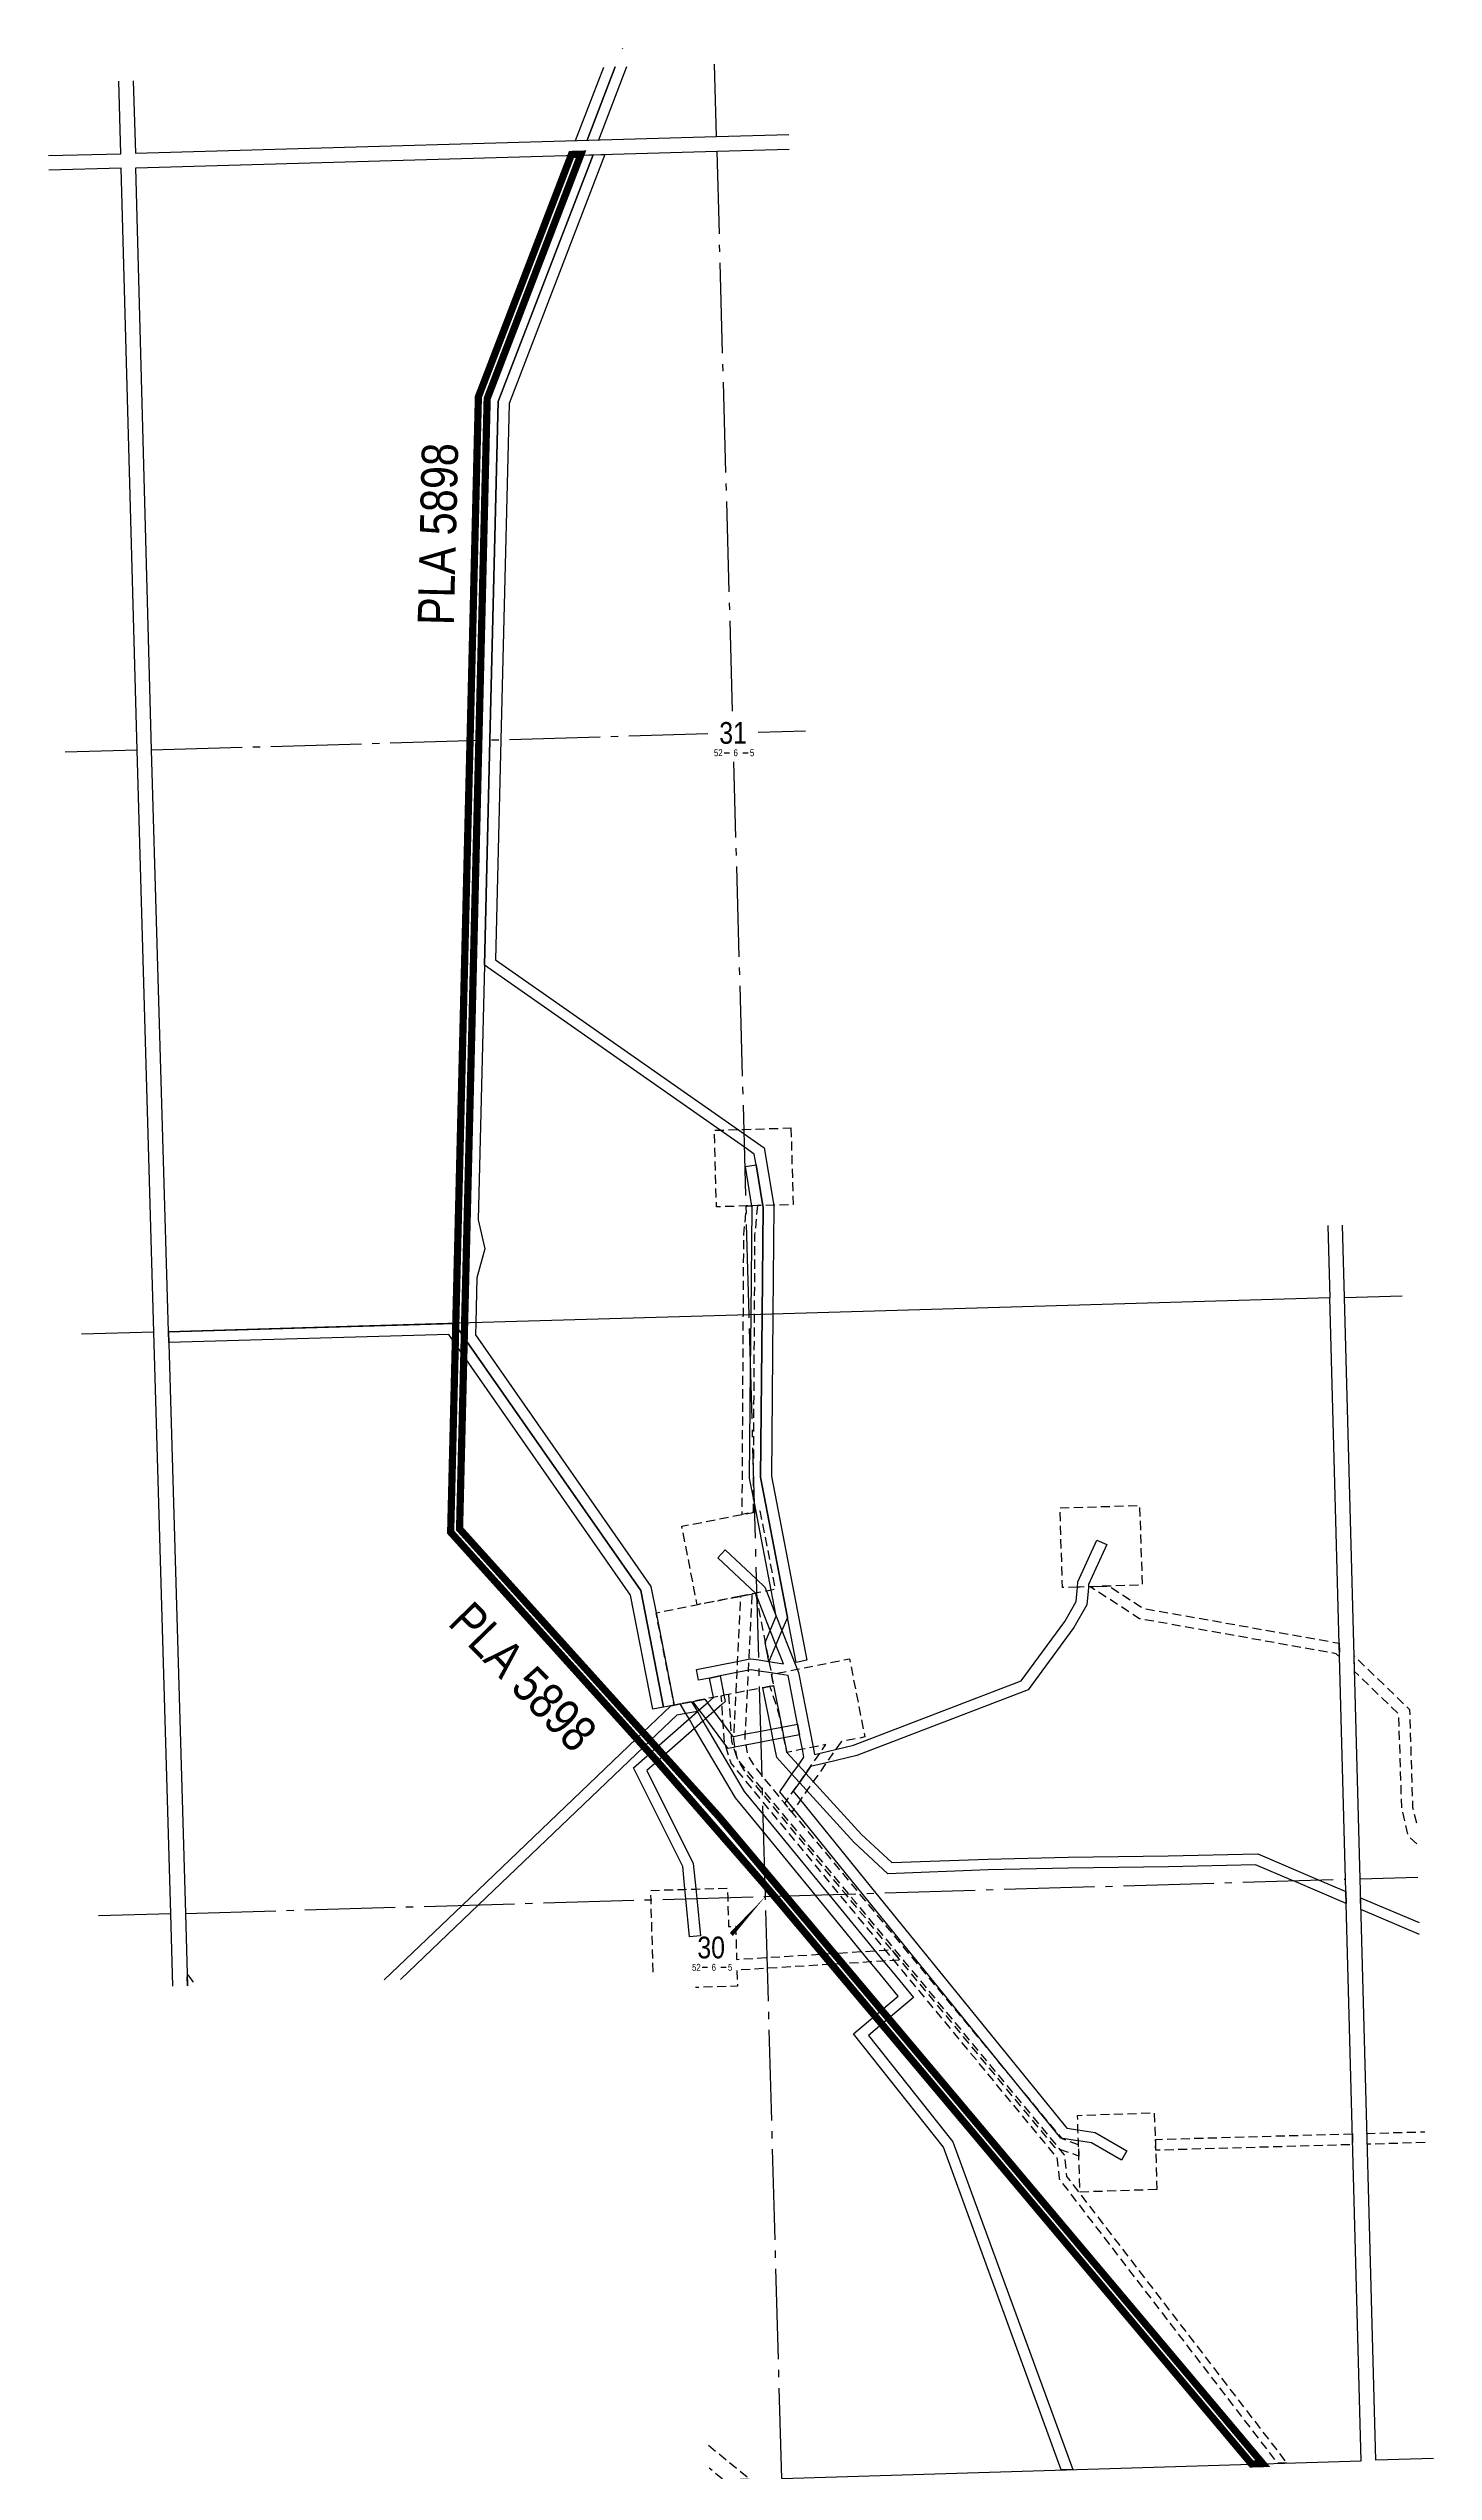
# Model space of a CAD drawing. Extents: x 634497 to 645094, y 5927121 to 5934638.
# Drawn here: x 642580 to 644495, y 5931289 to 5934638 of the extents above; entities that cross this region are included whole.
import ezdxf
from ezdxf.enums import TextEntityAlignment as Align

# ---------------------------------------------------------------- set-up
doc = ezdxf.new("R2010")
doc.units = 0
doc.header["$LTSCALE"] = 5
for name, pattern in [('foc-ACCESSROAD', [3.75, 2.5, -1.25]), ('foc-FLOWLINE', [3.75, 2.5, -1.25]), ('foc-QUARTERLINE', [33, 25, -3, 2, -3])]:
    doc.linetypes.add(name, pattern=pattern)
for name, color, linetype in [('10', 1, 'Continuous'), ('9', 3, 'Continuous'), ('C-AR', 13, 'foc-ACCESSROAD'), ('C-EZE', 13, 'foc-FLOWLINE'), ('C-RW', 13, 'Continuous'), ('C-WS', 13, 'foc-ACCESSROAD'), ('CG-NOTES', 7, 'Continuous'), ('L-QSEC', 8, 'foc-QUARTERLINE'), ('L-SEC', 7, 'Continuous'), ('L-SECLBL', 7, 'Continuous'), ('P-PROPOSED', 10, 'Continuous')]:
    doc.layers.add(name, color=color, linetype=linetype)
doc.styles.add('80L', font='ARIALN.TTF', dxfattribs={"height": 10})
doc.styles.add('SIMPLEX', font='ARIALN.TTF')

# ---------------------------------------------------------------- blocks, each defined once
blk = doc.blocks.new('L-SECLBL')
at = {"layer": '9', "color": 7}
for p, q in [((-5.1, -27.8), (-12.3, -27.8)), ((20.7, -27.8), (13.5, -27.8))]:
    blk.add_line(p, q, dxfattribs=at)
at = {"layer": '10', "color": 2, "style": 'SIMPLEX'}
blk.add_attdef('SEC', text='', height=30, dxfattribs=at).set_placement((0, 0), align=Align.MIDDLE)
at = {"layer": '10', "color": 5, "style": '80L'}
blk.add_attdef('TWP', text='', height=9.5, dxfattribs=at).set_placement((-14.4, -27.4), align=Align.MIDDLE_RIGHT)
blk.add_attdef('RGE', text='', height=9.5, dxfattribs=at).set_placement((3.6, -27.4), align=Align.MIDDLE_CENTER)
blk.add_attdef('MER', text='', height=9.5, dxfattribs=at).set_placement((23.2, -27.4), align=Align.MIDDLE_LEFT)

msp = doc.modelspace()

# ---------------------------------------------------------------- linework, layer by layer
at = {"layer": 'C-AR', "color": 35, "flags": 128}
for points in [[(643560.429, 5933038.798), (643556.472, 5932997.812), (643555.827, 5932887.94), (643554.617, 5932681.794), (643554.354, 5932637.117), (643554.223, 5932614.773), (643539.205, 5932611.843), (643540.824, 5932887.502), (643541.476, 5932998.579), (643544.818, 5933033.196), (643545.309, 5933038.277), (643552.626, 5933038.322), (643560.429, 5933038.798)], [(644004.417, 5931728.434), (644004.527, 5931725.007), (644002.36, 5931725.788), (643987.506, 5931731.139), (643977.849, 5931734.619), (643971.833, 5931736.786), (643757.586, 5931996.037), (643745.77, 5932010.334), (643682.016, 5932087.353), (643596.212, 5932191.019), (643567.434, 5932226.003), (643545.216, 5932253.014), (643534.737, 5932270.722), (643532.086, 5932275.236), (643529.441, 5932290.372), (643527.682, 5932300.699), (643527.911, 5932305.348), (643530.847, 5932365.199), (643532.231, 5932393.407), (643532.989, 5932408.858), (643537.412, 5932499.008), (643539.464, 5932499.411), (643552.564, 5932501.978), (643548.155, 5932411.887), (643547.399, 5932396.436), (643546.017, 5932368.175), (643543.083, 5932308.229), (643542.756, 5932301.55), (643544.196, 5932293.175), (643546.425, 5932280.211), (643557.527, 5932261.665), (643566.747, 5932250.446), (643597.952, 5932212.481), (643607.867, 5932200.483), (643700.952, 5932087.909), (643944.177, 5931793.77), (643980.482, 5931749.867), (643980.781, 5931749.507), (643997.189, 5931743.595), (644004.006, 5931741.138), (644004.417, 5931728.434)], [(644364.269, 5932433.972), (644364.661, 5932419.496), (644364.764, 5932415.69), (644364.782, 5932415.014), (644360.181, 5932419.463), (644088.373, 5932467.808), (644020.028, 5932512.013), (644036.966, 5932512.552), (644045.829, 5932512.834), (644093.956, 5932482.051), (644364.269, 5932433.972)], [(644382.592, 5931755.917), (644382.996, 5931740.922), (644110.713, 5931733.178), (644110.255, 5931748.172), (644382.592, 5931755.917)]]:
    msp.add_lwpolyline(points, close=True, dxfattribs=at)
for points in [[(644471.814, 5932156.706), (644460.208, 5932166.695), (644450.839, 5932205.504), (644446.711, 5932335.799), (644385.448, 5932395.043), (644385.429, 5932395.752), (644385.405, 5932396.653), (644384.868, 5932416.466), (644461.511, 5932342.355), (644465.783, 5932207.523), (644471.026, 5932185.803)], [(644482.956, 5931743.766), (644403.105, 5931741.494), (644402.701, 5931756.489), (644482.551, 5931758.76)]]:
    msp.add_lwpolyline(points, dxfattribs=at)
at = {"layer": 'C-EZE', "color": 35, "flags": 128}
msp.add_lwpolyline([(644291.805, 5931300.959), (644279.475, 5931300.581), (643977.993, 5931693.158), (643977.868, 5931694.287), (643975.495, 5931715.697), (643974.724, 5931722.653), (643762.606, 5931979.297), (643749.706, 5931994.905), (643673.512, 5932087.104), (643588.671, 5932189.755), (643567.742, 5932215.078), (643523.814, 5932268.228), (643515.352, 5932294.493), (643514.723, 5932296.445), (643512.982, 5932322.619), (643511.198, 5932349.44), (643510.416, 5932361.191), (643514.093, 5932361.912), (643520.317, 5932363.134), (643523.989, 5932307.967), (643524.629, 5932298.34), (643527.325, 5932289.97), (643528.344, 5932286.809), (643531.086, 5932278.549), (643532.752, 5932273.124), (643567.285, 5932231.341), (643596.387, 5932196.132), (643686.186, 5932087.476), (643693.475, 5932078.674), (643694.686, 5932077.196), (643760.252, 5931997.903), (643763.265, 5931994.262), (643776.115, 5931978.673), (643984.222, 5931726.909), (643986.683, 5931705.625), (643987.634, 5931697.038), (644291.805, 5931300.959)], close=True, dxfattribs=at)
for points in [[(642772.563, 5931960.587), (642772.076, 5931977.352), (642783.429, 5931960.906)], [(643492.807, 5931325.426), (643550.006, 5931278.386), (643513.505, 5931277.331), (643493.705, 5931293.614)]]:
    msp.add_lwpolyline(points, dxfattribs=at)
at = {"layer": 'C-RW', "color": 35}
for p, q in [((643308.93, 5934510.5), (643347.907, 5934611.821)), ((643324.922, 5934510.961), (643363.898, 5934612.279))]:
    msp.add_line(p, q, dxfattribs=at)
at = {"layer": 'C-RW', "color": 35, "flags": 128}
for points in [[(643363.898, 5934612.279), (643324.922, 5934510.961)], [(643340.914, 5934511.423), (643379.95, 5934612.74)], [(643373.743, 5934637.871), (643373.393, 5934636.962)]]:
    msp.add_lwpolyline(points, dxfattribs=at)
at = {"layer": 'C-RW', "color": 35}
for points in [[(643440.744, 5932347.523), (643430.569, 5932345.527), (643398.955, 5932506.547), (643155.489, 5932855.568), (643155.997, 5932876.245), (643157.59, 5932941.151), (643159.467, 5933017.547), (643165.886, 5933278.975), (643175.683, 5933681.727), (643187.145, 5934152.94), (643316.822, 5934490.588), (643333.07, 5934491.058), (643202.078, 5934149.983), (643190.698, 5933682.165), (643183.124, 5933370.796), (643180.881, 5933278.608), (643174.513, 5933019.233), (643183.379, 5932978.933), (643172.542, 5932939.006), (643171.013, 5932876.683), (643170.605, 5932860.116), (643413.066, 5932512.535), (643420.23, 5932476.045), (643445.289, 5932348.414), (643440.744, 5932347.523)], [(643628.59, 5932410.277), (643613.859, 5932407.375), (643601.873, 5932469.636), (643564.575, 5932663.379), (643566.637, 5932888.254), (643568.092, 5933036.744), (643567.782, 5933038.603), (643558.385, 5933095.022), (643555.903, 5933109.923), (643542.446, 5933119.34), (643508.831, 5933142.862), (643183.124, 5933370.796), (643190.698, 5933682.165), (643202.078, 5934149.983), (643333.07, 5934491.058), (643349.332, 5934491.529), (643217.024, 5934147.023), (643205.727, 5933682.604), (643205.708, 5933681.818), (643198.328, 5933378.469), (643533.922, 5933143.617), (643541.932, 5933138.013), (643569.68, 5933118.595), (643582.928, 5933039.059), (643583.118, 5933037.912), (643581.658, 5932888.691), (643581.651, 5932888.067), (643579.601, 5932664.742), (643628.59, 5932410.277)], [(643585.855, 5932431.535), (643576.201, 5932408.568), (643571.02, 5932434.957), (643577.976, 5932451.504), (643586.265, 5932471.365), (643579.36, 5932507.228), (643558.447, 5932615.86), (643556.133, 5932627.877), (643549.561, 5932662.016), (643550.939, 5932812.586), (643551.624, 5932887.818), (643551.629, 5932888.406), (643553.079, 5933035.576), (643552.651, 5933038.148), (643543.589, 5933092.558), (643558.385, 5933095.022), (643567.782, 5933038.603), (643568.092, 5933036.744), (643566.637, 5932888.254), (643564.575, 5932663.379), (643601.873, 5932469.636), (643594.172, 5932451.319), (643585.855, 5932431.535)], [(643430.569, 5932345.527), (643415.849, 5932342.638), (643384.846, 5932500.556), (643154.867, 5932830.241), (643143.086, 5932847.13), (643133.687, 5932860.604), (642746.75, 5932849.301), (642746.314, 5932864.294), (643141.359, 5932875.817), (643143.708, 5932872.457), (643155.489, 5932855.568), (643398.955, 5932506.547), (643430.569, 5932345.527)], [(643594.172, 5932451.319), (643615.207, 5932398.008), (643617.034, 5932393.376), (643637.222, 5932290.246), (643639.208, 5932280.097), (643647.022, 5932281.964), (643669.876, 5932287.428), (643693.282, 5932293.023), (643925.015, 5932382), (643985.233, 5932463.88), (644000.992, 5932491.383), (644002.704, 5932511.462), (644003.335, 5932518.863), (644029.32, 5932576.395), (644042.998, 5932570.232), (644018.062, 5932515.036), (644017.798, 5932511.942), (644017.715, 5932510.968), (644017.278, 5932505.87), (644015.656, 5932486.805), (643997.824, 5932455.681), (643934.492, 5932369.57), (643697.733, 5932278.662), (643655.766, 5932268.63), (643633.645, 5932263.344), (643627.193, 5932254.091), (643618.391, 5932241.472), (643609.884, 5932229.268), (643618.371, 5932218.816), (643724.112, 5932088.588), (643987.764, 5931763.899), (644003.352, 5931761.42), (644027.062, 5931757.65), (644070.829, 5931732.287), (644063.359, 5931719.281), (644021.984, 5931743.269), (644003.844, 5931746.153), (643999.697, 5931746.818), (643979.733, 5931749.986), (643705.223, 5932088.035), (643609.107, 5932206.471), (643599.351, 5932218.47), (643591.128, 5932228.588), (643608.044, 5932252.864), (643616.847, 5932265.484), (643624.606, 5932276.607), (643622.503, 5932287.35), (643618.597, 5932307.306), (643615.716, 5932322.025), (643602.577, 5932389.147), (643584.756, 5932392.015), (643579.277, 5932392.896), (643562.668, 5932395.517), (643551.573, 5932397.27), (643549.115, 5932396.779), (643533.938, 5932393.748), (643508.903, 5932388.749), (643494.193, 5932385.811), (643478.94, 5932382.764), (643475.999, 5932397.475), (643534.747, 5932409.209), (643549.924, 5932412.24), (643551.262, 5932412.508), (643562.239, 5932410.771), (643576.201, 5932408.568), (643581.636, 5932407.71), (643596.176, 5932405.372), (643585.855, 5932431.535), (643577.976, 5932451.504), (643559.798, 5932497.578), (643557.668, 5932502.977), (643505.671, 5932551.858), (643515.942, 5932562.791), (643559.105, 5932522.213), (643570.387, 5932511.606), (643572.634, 5932505.91), (643586.265, 5932471.365), (643594.172, 5932451.319)], [(643481.493, 5932029.425), (643466.562, 5932027.962), (643461.372, 5932080.869), (643460.053, 5932094.315), (643456.997, 5932125.479), (643388.977, 5932261.554), (643411.637, 5932281.642), (643420.79, 5932289.685), (643465.824, 5932329.428), (643477.273, 5932339.551), (643479.835, 5932341.773), (643491.113, 5932351.731), (643499.374, 5932359.024), (643494.193, 5932385.811), (643508.903, 5932388.749), (643514.093, 5932361.912), (643515.732, 5932353.44), (643511.198, 5932349.44), (643500.153, 5932339.697), (643488.866, 5932329.751), (643485.017, 5932326.359), (643473.557, 5932316.256), (643430.828, 5932278.573), (643421.695, 5932270.511), (643407.521, 5932257.98), (643471.654, 5932129.708), (643475.082, 5932094.767), (643476.402, 5932081.311), (643481.493, 5932029.425)], [(643704.172, 5932169.407), (643746.129, 5932130.662), (643878.813, 5932135.596), (643989.896, 5932138.087), (644127.935, 5932139.913), (644251.683, 5932142.828), (644336.642, 5932106.6), (644373.558, 5932090.904), (644374.002, 5932074.414), (644301.027, 5932105.551), (644300.699, 5932105.541), (644248.799, 5932127.754), (644128.206, 5932124.915), (643990.157, 5932123.087), (643879.267, 5932120.599), (643740.506, 5932115.437), (643693.511, 5932158.833), (643627.695, 5932231.237), (643618.391, 5932241.472), (643617.424, 5932242.536), (643608.044, 5932252.864), (643586.943, 5932276.098), (643582.169, 5932300.388), (643579.276, 5932315.103), (643567.997, 5932372.488), (643582.716, 5932375.375), (643594.004, 5932317.901), (643596.894, 5932303.184), (643600.845, 5932283.087), (643616.847, 5932265.484), (643626.593, 5932254.751), (643627.193, 5932254.091), (643636.864, 5932243.452), (643704.172, 5932169.407)], [(643996.048, 5931291.917), (643980.251, 5931291.435), (643817.307, 5931737.24), (643693.117, 5931894.102), (643722.472, 5931918.883), (643731.812, 5931926.732), (643754.872, 5931946.157), (643726.301, 5931980.974), (643713.496, 5931996.579), (643640.015, 5932086.123), (643568.932, 5932172.749), (643529.86, 5932220.363), (643473.557, 5932316.256), (643465.824, 5932329.428), (643461.471, 5932336.844), (643453.708, 5932350.065), (643469.305, 5932353.125), (643477.273, 5932339.551), (643485.017, 5932326.359), (643542.202, 5932228.97), (643568.243, 5932197.235), (643658.963, 5932086.678), (643733.665, 5931995.647), (643746.47, 5931980.042), (643775.872, 5931944.212), (643741.476, 5931915.231), (643732.148, 5931907.38), (643713.923, 5931891.99), (643830.57, 5931744.658), (643996.048, 5931291.917)], [(643523.989, 5932307.967), (643526.2, 5932305.023), (643529.328, 5932305.616), (643544.496, 5932308.497), (643565.005, 5932312.393), (643579.276, 5932315.103), (643594.004, 5932317.901), (643615.716, 5932322.025), (643618.597, 5932307.306), (643596.894, 5932303.184), (643582.169, 5932300.388), (643565.432, 5932297.208), (643543.689, 5932293.078), (643528.521, 5932290.197), (643527.325, 5932289.97), (643519.821, 5932288.545), (643515.352, 5932294.493), (643488.866, 5932329.751), (643479.835, 5932341.773), (643471.05, 5932353.467), (643487.399, 5932356.675), (643491.113, 5932351.731), (643500.153, 5932339.697), (643512.982, 5932322.619), (643523.989, 5932307.967)]]:
    msp.add_lwpolyline(points, close=True, dxfattribs=at)
for points in [[(643044.637, 5931968.584), (643152.515, 5932071.781), (643393.248, 5932302.082), (643402.048, 5932310.501), (643440.744, 5932347.523), (643445.289, 5932348.414), (643453.708, 5932350.065), (643469.305, 5932353.125), (643477.273, 5932339.551), (643461.471, 5932336.844), (643449.075, 5932334.715), (643412.103, 5932299.344), (643403.304, 5932290.926), (643174.92, 5932072.44), (643067.042, 5931969.243)], [(644475.199, 5932031.387), (644394.361, 5932065.758), (644393.916, 5932082.247), (644474.754, 5932047.877)]]:
    msp.add_lwpolyline(points, dxfattribs=at)
at = {"layer": 'C-WS', "color": 35, "flags": 128}
for points in [[(643606.644, 5933145.976), (643609.676, 5933040.035), (643582.894, 5933039.261), (643567.743, 5933038.839), (643560.429, 5933038.798), (643552.609, 5933038.402), (643545.309, 5933038.277), (643544.679, 5933038.255), (643503.738, 5933036.847), (643500.706, 5933142.789), (643508.712, 5933142.991), (643533.804, 5933143.741), (643541.766, 5933144.024), (643606.644, 5933145.976)], [(643537.412, 5932499.009), (643477.065, 5932487.182), (643455.829, 5932595.495), (643539.205, 5932611.843), (643554.223, 5932614.773), (643556.489, 5932615.22), (643558.479, 5932615.642), (643563.775, 5932616.659), (643585.011, 5932508.347), (643579.36, 5932507.235), (643572.634, 5932505.917), (643559.634, 5932503.371), (643557.668, 5932502.98), (643554.639, 5932502.386), (643552.563, 5932501.979), (643539.464, 5932499.412), (643537.412, 5932499.009)], [(644002.704, 5932511.462), (643981.942, 5932510.801), (643978.44, 5932620.847), (644088.485, 5932624.349), (644091.988, 5932514.303), (644036.966, 5932512.552), (644017.798, 5932511.942), (644006.147, 5932511.572), (644002.704, 5932511.462)], [(643453.708, 5932350.065), (643445.289, 5932348.414), (643420.23, 5932476.045), (643471.507, 5932486.093), (643539.464, 5932499.41), (643554.639, 5932502.384), (643557.668, 5932502.977), (643559.976, 5932491.217), (643571.02, 5932434.957), (643576.201, 5932408.568), (643579.277, 5932392.896), (643579.647, 5932391.009), (643582.716, 5932375.375), (643567.997, 5932372.488), (643563.341, 5932371.575), (643547.635, 5932368.493), (643532.462, 5932365.516), (643520.317, 5932363.134), (643514.093, 5932361.912), (643510.416, 5932361.191), (643499.374, 5932359.024), (643487.399, 5932356.675), (643471.05, 5932353.467), (643469.305, 5932353.125), (643453.708, 5932350.065)], [(643675.911, 5932297.85), (643668.378, 5932287.07), (643655.602, 5932268.591), (643637.448, 5932242.81), (643628.636, 5932230.201), (643619.612, 5932217.288), (643610.689, 5932204.521), (643607.867, 5932200.483), (643597.952, 5932212.481), (643600.876, 5932216.595), (643609.884, 5932229.268), (643618.391, 5932241.472), (643627.192, 5932254.092), (643633.645, 5932263.344), (643646.476, 5932281.834), (643654.732, 5932293.731), (643637.221, 5932290.259), (643622.503, 5932287.358), (643600.839, 5932283.086), (643596.878, 5932303.175), (643593.978, 5932317.888), (643591.456, 5932330.681), (643585.953, 5932350.563), (643577.472, 5932374.347), (643582.716, 5932375.375), (643579.647, 5932391.009), (643584.757, 5932392.015), (643615.207, 5932398.008), (643687.532, 5932412.244), (643708.77, 5932304.328), (643675.911, 5932297.85)], [(644112.172, 5931678.838), (644006.13, 5931675.412), (644004.527, 5931725.007), (644004.417, 5931728.434), (644004.006, 5931741.138), (644003.845, 5931746.153), (644003.352, 5931761.42), (644002.705, 5931781.455), (644108.747, 5931784.88), (644110.255, 5931748.172), (644110.713, 5931733.178), (644112.172, 5931678.838)]]:
    msp.add_lwpolyline(points, close=True, dxfattribs=at)
msp.add_lwpolyline([(643416.238, 5931979.506), (643413.233, 5932079.45), (643412.846, 5932092.316), (643460.11, 5932093.737), (643475.139, 5932094.189), (643518.784, 5932095.502), (643519.172, 5932082.571), (643520.376, 5932042.533), (643530.371, 5932042.835), (643531.529, 5931996.986), (643573.801, 5931999.619), (643650.584, 5932004.402), (643665.719, 5932005.345), (643704.328, 5932007.751), (643722.788, 5932008.901), (643737.388, 5932009.811), (643745.77, 5932010.334), (643757.586, 5931996.037), (643749.203, 5931995.515), (643734.524, 5931994.6), (643716.065, 5931993.45), (643677.728, 5931991.06), (643662.593, 5931990.118), (643574.223, 5931984.612), (643531.943, 5931981.978), (643532.864, 5931959.883), (643474.93, 5931958.141)], dxfattribs=at)
at = {"layer": 'L-QSEC'}
for p, q in [((643503.95, 5934516.128), (643501.093, 5934616.215)), ((643525.846, 5933721.96), (643504.524, 5934496.017)), ((642723.031, 5933668.545), (643491.909, 5933690.965)), ((643561.143, 5933692.983), (643626.63, 5933694.893)), ((642702.923, 5933667.959), (642603.637, 5933665.45)), ((643548.825, 5932887.736), (643527.773, 5933652.007)), ((643571.424, 5932084.111), (643548.825, 5932887.736)), ((643571.424, 5932084.111), (644373.105, 5932107.675)), ((644393.214, 5932108.279), (644473.061, 5932110.68)), ((642769.659, 5932060.545), (643571.424, 5932084.111)), ((643594.047, 5931279.658), (643571.424, 5932084.111)), ((642749.55, 5932059.954), (642649.586, 5932057.327))]:
    msp.add_line(p, q, dxfattribs=at)
at = {"layer": 'L-SEC'}
for p, q in [((642680.422, 5934492.36), (642677.509, 5934592.591)), ((642697.617, 5934593.168), (642700.53, 5934492.942)), ((642700.53, 5934492.942), (643503.95, 5934516.128)), ((643503.95, 5934516.128), (643603.792, 5934519.009)), ((642580.463, 5934489.794), (642680.422, 5934492.36)), ((642701.116, 5934472.832), (643504.524, 5934496.017)), ((643504.524, 5934496.017), (643604.369, 5934498.899)), ((642681.006, 5934472.252), (642581.039, 5934469.686)), ((642702.923, 5933667.959), (642681.006, 5934472.252)), ((642723.031, 5933668.545), (642701.116, 5934472.832)), ((642726.206, 5932863.707), (642702.923, 5933667.959)), ((642746.314, 5932864.294), (642723.031, 5933668.545)), ((644348.648, 5933011.096), (644351.347, 5932911.132)), ((644371.455, 5932911.75), (644368.757, 5933011.682)), ((644351.347, 5932911.132), (643548.825, 5932887.736)), ((644373.105, 5932107.675), (644351.347, 5932911.132)), ((644371.455, 5932911.75), (644451.3, 5932914.207)), ((644393.214, 5932108.278), (644371.455, 5932911.75)), ((643147.569, 5932876.015), (642746.314, 5932864.294)), ((643548.825, 5932887.736), (643147.569, 5932876.015)), ((642726.206, 5932863.707), (642626.238, 5932861.141)), ((642749.55, 5932059.954), (642726.206, 5932863.707)), ((642746.314, 5932864.294), (642769.659, 5932060.545)), ((644394.776, 5931304.111), (644373.105, 5932107.675)), ((644414.885, 5931304.7), (644393.214, 5932108.278)), ((642752.454, 5931959.996), (642749.55, 5932059.954)), ((642769.659, 5932060.545), (642772.562, 5931960.587)), ((643594.046, 5931279.658), (644394.776, 5931304.111)), ((644494.733, 5931307.041), (644414.885, 5931304.7))]:
    msp.add_line(p, q, dxfattribs=at)
at = {"layer": 'L-SECLBL', "flags": 128}
msp.add_lwpolyline([(643571.424, 5932084.111, 0, 5.998, 0), (643524.182, 5932031.416, 0, 0, 0)], format="xyseb", dxfattribs=at)
at = {"layer": 'P-PROPOSED', "color": 90, "const_width": 10, "flags": 128}
msp.add_lwpolyline([(644258.653, 5931300.188), (643741.254, 5931915.705), (643731.598, 5931927.191), (643598.504, 5932085.483), (643507.059, 5932194.241), (643430.484, 5932279.201), (643420.449, 5932290.3), (643148.64, 5932591.908), (643154.508, 5932830.924), (643155.131, 5932856.258), (643155.639, 5932876.958), (643165.531, 5933279.783), (643175.331, 5933682.667), (643186.795, 5934153.991), (643316.511, 5934491.747), (643303.3, 5934491.366), (643174.655, 5934156.397), (643163.123, 5933682.311), (643143.43, 5932876.601), (643143.346, 5932873.152), (643142.725, 5932847.817), (643136.328, 5932587.351), (643411.328, 5932282.236), (643421.375, 5932271.09), (643570.765, 5932099.522), (643722.261, 5931919.342), (643731.918, 5931907.858), (644243.125, 5931299.712)], close=True, dxfattribs=at)
at = {"layer": 'P-PROPOSED', "color": 5}
msp.add_lwpolyline([(644258.704, 5931299.946), (644243.169, 5931299.47), (643945.865, 5931653.127), (643935.985, 5931664.88), (643732.148, 5931907.38), (643722.472, 5931918.883), (643668.017, 5931983.667), (643654.884, 5931999.288), (643583.276, 5932084.458), (643571.005, 5932099.045), (643498.122, 5932185.728), (643421.695, 5932270.511), (643411.637, 5932281.642), (643403.304, 5932290.926), (643393.248, 5932302.082), (643136.692, 5932586.737), (643143.086, 5932847.13), (643143.708, 5932872.457), (643143.792, 5932875.888), (643153.698, 5933279.273), (643163.479, 5933681.371), (643175.008, 5934155.344), (643303.612, 5934490.206), (643316.822, 5934490.588), (643187.145, 5934152.94), (643175.683, 5933681.727), (643165.886, 5933278.975), (643159.467, 5933017.547), (643157.59, 5932941.151), (643155.997, 5932876.245), (643155.489, 5932855.568), (643154.867, 5932830.241), (643149, 5932591.292), (643402.048, 5932310.501), (643412.103, 5932299.344), (643420.79, 5932289.685), (643430.828, 5932278.573), (643507.32, 5932193.736), (643570.454, 5932118.648), (643598.821, 5932084.915), (643671.455, 5931998.522), (643684.589, 5931982.901), (643731.812, 5931926.732), (643741.476, 5931915.231), (643943.639, 5931674.724), (643953.519, 5931662.971), (644258.704, 5931299.946)], close=True, dxfattribs=at)

# ---------------------------------------------------------------- block references
at = {"layer": 'L-SECLBL', "xscale": 0.99972168, "yscale": 0.99972168, "zscale": 0.99972168}
for p, values in [((643526.672, 5933691.978), {'SEC': '31', 'TWP': '52', 'RGE': '6', 'MER': '5'}), ((643496.372, 5932013.442), {'SEC': '30', 'TWP': '52', 'RGE': '6', 'MER': '5'})]:
    msp.add_blockref('L-SECLBL', p, dxfattribs=at).add_auto_attribs(values)

# ---------------------------------------------------------------- texts
at = {"layer": 'CG-NOTES', "style": '80L'}
for rotation, p in [(88.606642, (643140.629, 5933840.45)), (314.250064, (643130.854, 5932460.284))]:
    msp.add_text('PLA 5898', height=50, rotation=rotation, dxfattribs=at).set_placement(p)

doc.saveas('drawing.dxf')
